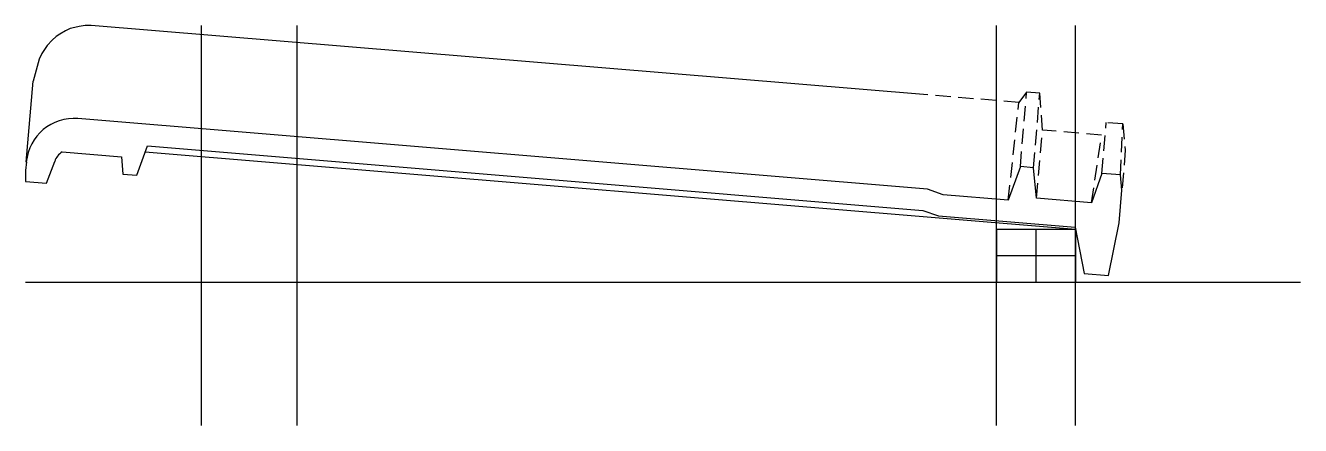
# Model space of a CAD drawing. Extents: x -406 to 127, y -60 to 107.
import ezdxf

# ---------------------------------------------------------------- set-up
doc = ezdxf.new("R2010")
doc.units = 0
doc.linetypes.add('HIDDEN', pattern=[9.525, 6.35, -3.175])
doc.layers.get('0').update_dxf_attribs({"linetype": 'CONTINUOUS'})

msp = doc.modelspace()

# ---------------------------------------------------------------- linework, layer by layer
at = {"linetype": 'CONTINUOUS'}
for p, q in [((-384.96, 106.56), (-386.92, 106.02)), ((-383.14, 106.98), (-384.96, 106.56)), ((-380.56, 107.32), (-383.14, 106.98)), ((-378.13, 107.35), (-380.56, 107.32)), ((-30.49, 78.45), (-378.13, 107.35)), ((-332, -60), (-332, 107.35)), ((-292, -60), (-292, 107.35)), ((0, -60), (0, 107.35)), ((33, -60), (33, 107.35)), ((-394.4, 101.21), (-396.5, 98.91)), ((-392.72, 102.76), (-394.4, 101.21)), ((-391.19, 103.75), (-392.72, 102.76)), ((-388.75, 105.13), (-391.19, 103.75)), ((-386.92, 106.02), (-388.75, 105.13)), ((-396.5, 98.91), (-398.7, 95.56)), ((-399.8, 93.19), (-402.35, 84.08)), ((-398.7, 95.56), (-399.8, 93.19)), ((-405.18, 50.1), (-402.35, 84.08)), ((-28.82, 38.88), (-383.59, 68.37)), ((-390.23, 54.47), (-365.48, 52.42)), ((-359.03, 44.66), (-354.54, 56.93)), ((33, 22), (-355.5, 54.3)), ((-354.54, 56.93), (-30.74, 30.01)), ((-405.16, 50.3), (-405.46, 46.71)), ((-396.79, 41.4), (-393.3, 50.51)), ((-365.48, 52.42), (-364.81, 45.14)), ((10, 48.29), (4.96, 34.26)), ((15.53, 47.83), (10, 48.29)), ((-405.46, 46.71), (-405.51, 42.12)), ((-364.81, 45.14), (-359.03, 44.66)), ((16.7, 35.09), (15.53, 47.83)), ((44.07, 45.46), (39.67, 33.18)), ((51.84, 44.82), (44.07, 45.46)), ((52.43, 38.45), (51.84, 44.82)), ((-405.51, 42.12), (-396.79, 41.4)), ((-22.27, 36.53), (-28.82, 38.88)), ((51.29, 24.79), (52.43, 38.45)), ((4.96, 34.26), (-22.27, 36.53)), ((39.67, 33.18), (16.7, 35.09)), ((-30.74, 30.01), (-24.2, 27.66)), ((-24.2, 27.66), (32.82, 22.92)), ((33, 22), (0, 22)), ((0, 0), (0, 22)), ((33, 22), (0, 22)), ((0, 22), (0, 0)), ((16.5, 22), (16.5, 0)), ((32.82, 22.92), (36.68, 3.63)), ((33, 22), (33, 0)), ((33, 0), (33, 22)), ((46.86, 2.78), (51.29, 24.79)), ((33, 11), (0, 11)), ((-405.51, 0), (127, 0)), ((0, 0), (33, 0)), ((0, 0), (33, 0)), ((36.68, 3.63), (46.86, 2.78))]:
    msp.add_line(p, q, dxfattribs=at)
at = {"linetype": 'HIDDEN'}
for p, q in [((9.37, 75.14), (-30.49, 78.45)), ((4.96, 34.27), (9.37, 75.14)), ((12.59, 79.42), (9.37, 75.14)), ((10, 48.29), (12.59, 79.42)), ((18.12, 78.96), (12.59, 79.42)), ((15.53, 47.84), (18.12, 78.96)), ((19.22, 63.56), (18.12, 78.96)), ((44.07, 45.46), (45.84, 66.72)), ((52.82, 66.14), (45.84, 66.72)), ((51.84, 44.82), (52.82, 66.14)), ((52.82, 66.14), (53.82, 55.22)), ((16.7, 35.09), (19.22, 63.56)), ((43.95, 61.46), (19.22, 63.56)), ((39.67, 33.18), (43.95, 61.46)), ((53.82, 55.22), (52.43, 38.45))]:
    msp.add_line(p, q, dxfattribs=at)
at = {"linetype": 'CONTINUOUS'}
for centre, radius, start, end in [((-385.25, 48.44), 20, 85.2482, 174.6602), ((-385.69, 47.78), 8.09, 124.1753, 160.2553)]:
    msp.add_arc(centre, radius, start, end, dxfattribs=at)

doc.saveas('drawing.dxf')
